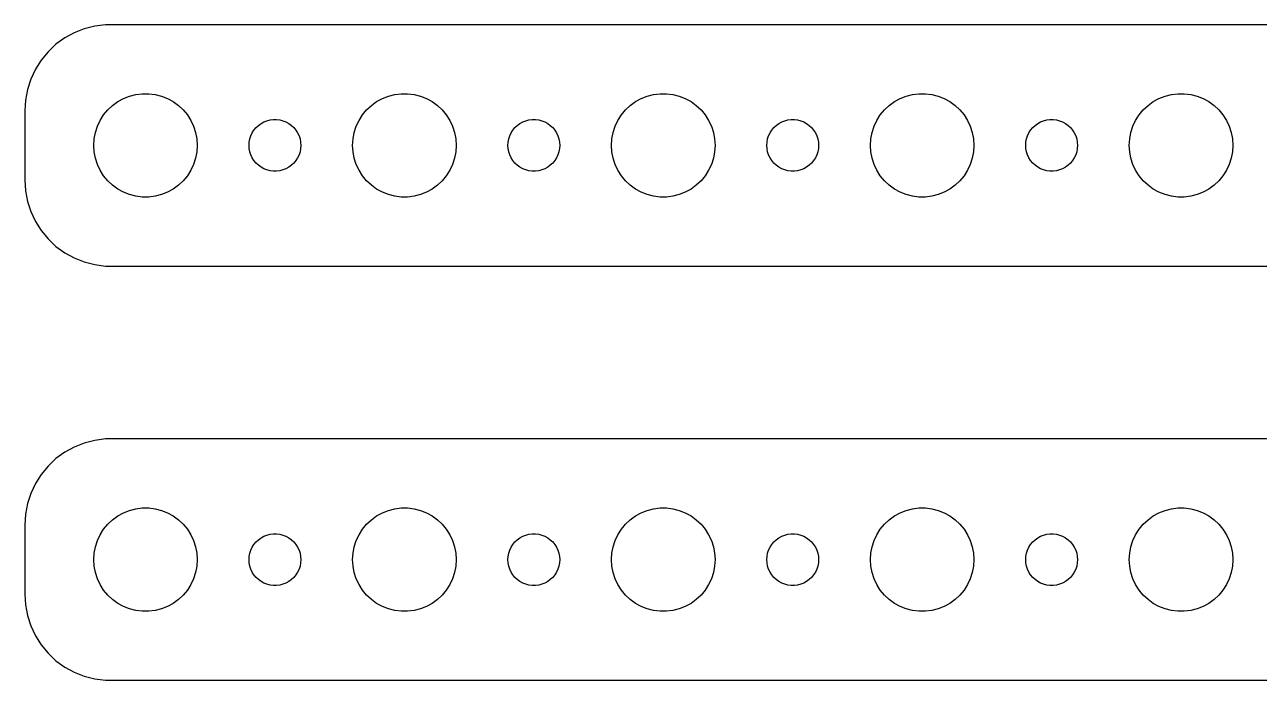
# Model space of a CAD drawing. Header units: metres. Extents: x -150 to 150, y 113 to 223.
# Drawn here: x -149.5 to -78, y 113 to 151 of the extents above; entities that cross this region are included whole.
import ezdxf

# ---------------------------------------------------------------- set-up
doc = ezdxf.new("R2010")
doc.units = ezdxf.units.M

msp = doc.modelspace()

# ---------------------------------------------------------------- linework, layer by layer
for p, q in [((-144.814, 150.99), (-145.437, 150.911)), ((144.814, 150.99), (-144.814, 150.99)), ((-146.629, 150.524), (-147.179, 150.222)), ((-146.045, 150.755), (-146.629, 150.524)), ((-145.437, 150.911), (-146.045, 150.755)), ((-147.687, 149.853), (-148.145, 149.423)), ((-147.179, 150.222), (-147.687, 149.853)), ((-148.545, 148.939), (-148.882, 148.409)), ((-148.145, 149.423), (-148.545, 148.939)), ((-148.882, 148.409), (-149.149, 147.841)), ((-149.149, 147.841), (-149.343, 147.243)), ((-149.343, 147.243), (-149.461, 146.627)), ((-144.107, 146.533), (-143.777, 146.714)), ((-143.777, 146.714), (-143.427, 146.853)), ((-143.427, 146.853), (-143.062, 146.947)), ((-143.062, 146.947), (-142.688, 146.994)), ((-142.688, 146.994), (-142.312, 146.994)), ((-142.312, 146.994), (-141.938, 146.947)), ((-141.938, 146.947), (-141.573, 146.853)), ((-141.573, 146.853), (-141.223, 146.714)), ((-141.223, 146.714), (-140.893, 146.533)), ((-129.107, 146.533), (-128.777, 146.714)), ((-128.777, 146.714), (-128.427, 146.853)), ((-128.427, 146.853), (-128.062, 146.947)), ((-128.062, 146.947), (-127.688, 146.994)), ((-127.688, 146.994), (-127.312, 146.994)), ((-127.312, 146.994), (-126.938, 146.947)), ((-126.938, 146.947), (-126.573, 146.853)), ((-126.573, 146.853), (-126.223, 146.714)), ((-126.223, 146.714), (-125.893, 146.533)), ((-114.107, 146.533), (-113.777, 146.714)), ((-113.777, 146.714), (-113.427, 146.853)), ((-113.427, 146.853), (-113.062, 146.947)), ((-113.062, 146.947), (-112.688, 146.994)), ((-112.688, 146.994), (-112.312, 146.994)), ((-112.312, 146.994), (-111.938, 146.947)), ((-111.938, 146.947), (-111.573, 146.853)), ((-111.573, 146.853), (-111.223, 146.714)), ((-111.223, 146.714), (-110.893, 146.533)), ((-99.1075, 146.533), (-98.7773, 146.714)), ((-98.7773, 146.714), (-98.427, 146.853)), ((-98.427, 146.853), (-98.0621, 146.947)), ((-98.0621, 146.947), (-97.6884, 146.994)), ((-97.6884, 146.994), (-97.3116, 146.994)), ((-97.3116, 146.994), (-96.9379, 146.947)), ((-96.9379, 146.947), (-96.573, 146.853)), ((-96.573, 146.853), (-96.2227, 146.714)), ((-96.2227, 146.714), (-95.8925, 146.533)), ((-84.1075, 146.533), (-83.7773, 146.714)), ((-83.7773, 146.714), (-83.427, 146.853)), ((-83.427, 146.853), (-83.0621, 146.947)), ((-83.0621, 146.947), (-82.6884, 146.994)), ((-82.6884, 146.994), (-82.3116, 146.994)), ((-82.3116, 146.994), (-81.9379, 146.947)), ((-81.9379, 146.947), (-81.573, 146.853)), ((-81.573, 146.853), (-81.2227, 146.714)), ((-81.2227, 146.714), (-80.8925, 146.533)), ((-149.461, 146.627), (-149.5, 146)), ((-149.5, 146), (-149.5, 142)), ((-144.927, 145.763), (-144.687, 146.054)), ((-144.687, 146.054), (-144.412, 146.312)), ((-144.412, 146.312), (-144.107, 146.533)), ((-140.893, 146.533), (-140.588, 146.312)), ((-140.588, 146.312), (-140.313, 146.054)), ((-140.313, 146.054), (-140.073, 145.763)), ((-129.927, 145.763), (-129.687, 146.054)), ((-129.687, 146.054), (-129.412, 146.312)), ((-129.412, 146.312), (-129.107, 146.533)), ((-125.893, 146.533), (-125.588, 146.312)), ((-125.588, 146.312), (-125.313, 146.054)), ((-125.313, 146.054), (-125.073, 145.763)), ((-114.927, 145.763), (-114.687, 146.054)), ((-114.687, 146.054), (-114.412, 146.312)), ((-114.412, 146.312), (-114.107, 146.533)), ((-110.893, 146.533), (-110.588, 146.312)), ((-110.588, 146.312), (-110.313, 146.054)), ((-110.313, 146.054), (-110.073, 145.763)), ((-99.927, 145.763), (-99.6869, 146.054)), ((-99.6869, 146.054), (-99.4123, 146.312)), ((-99.4123, 146.312), (-99.1075, 146.533)), ((-95.8925, 146.533), (-95.5877, 146.312)), ((-95.5877, 146.312), (-95.3131, 146.054)), ((-95.3131, 146.054), (-95.073, 145.763)), ((-84.927, 145.763), (-84.6869, 146.054)), ((-84.6869, 146.054), (-84.4123, 146.312)), ((-84.4123, 146.312), (-84.1075, 146.533)), ((-80.8925, 146.533), (-80.5877, 146.312)), ((-80.5877, 146.312), (-80.3131, 146.054)), ((-80.3131, 146.054), (-80.073, 145.763)), ((-145.289, 145.104), (-145.129, 145.445)), ((-145.129, 145.445), (-144.927, 145.763)), ((-140.073, 145.763), (-139.871, 145.445)), ((-139.871, 145.445), (-139.711, 145.104)), ((-135.956, 145.156), (-135.804, 145.266)), ((-135.804, 145.266), (-135.639, 145.357)), ((-135.639, 145.357), (-135.464, 145.427)), ((-135.464, 145.427), (-135.281, 145.473)), ((-135.281, 145.473), (-135.094, 145.497)), ((-135.094, 145.497), (-134.906, 145.497)), ((-134.906, 145.497), (-134.719, 145.473)), ((-134.719, 145.473), (-134.536, 145.427)), ((-134.536, 145.427), (-134.361, 145.357)), ((-134.361, 145.357), (-134.196, 145.266)), ((-134.196, 145.266), (-134.044, 145.156)), ((-130.289, 145.104), (-130.129, 145.445)), ((-130.129, 145.445), (-129.927, 145.763)), ((-125.073, 145.763), (-124.871, 145.445)), ((-124.871, 145.445), (-124.711, 145.104)), ((-120.956, 145.156), (-120.804, 145.266)), ((-120.804, 145.266), (-120.639, 145.357)), ((-120.639, 145.357), (-120.464, 145.427)), ((-120.464, 145.427), (-120.281, 145.473)), ((-120.281, 145.473), (-120.094, 145.497)), ((-120.094, 145.497), (-119.906, 145.497)), ((-119.906, 145.497), (-119.719, 145.473)), ((-119.719, 145.473), (-119.536, 145.427)), ((-119.536, 145.427), (-119.361, 145.357)), ((-119.361, 145.357), (-119.196, 145.266)), ((-119.196, 145.266), (-119.044, 145.156)), ((-115.289, 145.104), (-115.129, 145.445)), ((-115.129, 145.445), (-114.927, 145.763)), ((-110.073, 145.763), (-109.871, 145.445)), ((-109.871, 145.445), (-109.711, 145.104)), ((-105.956, 145.156), (-105.804, 145.266)), ((-105.804, 145.266), (-105.639, 145.357)), ((-105.639, 145.357), (-105.464, 145.427)), ((-105.464, 145.427), (-105.281, 145.473)), ((-105.281, 145.473), (-105.094, 145.497)), ((-105.094, 145.497), (-104.906, 145.497)), ((-104.906, 145.497), (-104.719, 145.473)), ((-104.719, 145.473), (-104.536, 145.427)), ((-104.536, 145.427), (-104.361, 145.357)), ((-104.361, 145.357), (-104.196, 145.266)), ((-104.196, 145.266), (-104.044, 145.156)), ((-100.289, 145.104), (-100.129, 145.445)), ((-100.129, 145.445), (-99.927, 145.763)), ((-95.073, 145.763), (-94.8711, 145.445)), ((-94.8711, 145.445), (-94.7107, 145.104)), ((-90.9561, 145.156), (-90.8037, 145.266)), ((-90.8037, 145.266), (-90.6387, 145.357)), ((-90.6387, 145.357), (-90.4635, 145.427)), ((-90.4635, 145.427), (-90.2811, 145.473)), ((-90.2811, 145.473), (-90.0942, 145.497)), ((-90.0942, 145.497), (-89.9058, 145.497)), ((-89.9058, 145.497), (-89.7189, 145.473)), ((-89.7189, 145.473), (-89.5365, 145.427)), ((-89.5365, 145.427), (-89.3613, 145.357)), ((-89.3613, 145.357), (-89.1963, 145.266)), ((-89.1963, 145.266), (-89.0439, 145.156)), ((-85.2893, 145.104), (-85.1289, 145.445)), ((-85.1289, 145.445), (-84.927, 145.763)), ((-80.073, 145.763), (-79.8711, 145.445)), ((-79.8711, 145.445), (-79.7107, 145.104)), ((-145.476, 144.376), (-145.406, 144.746)), ((-145.406, 144.746), (-145.289, 145.104)), ((-139.711, 145.104), (-139.594, 144.746)), ((-139.594, 144.746), (-139.524, 144.376)), ((-136.453, 144.373), (-136.395, 144.552)), ((-136.395, 144.552), (-136.314, 144.723)), ((-136.314, 144.723), (-136.214, 144.882)), ((-136.214, 144.882), (-136.093, 145.027)), ((-136.093, 145.027), (-135.956, 145.156)), ((-134.044, 145.156), (-133.907, 145.027)), ((-133.907, 145.027), (-133.786, 144.882)), ((-133.786, 144.882), (-133.686, 144.723)), ((-133.686, 144.723), (-133.605, 144.552)), ((-133.605, 144.552), (-133.547, 144.373)), ((-130.476, 144.376), (-130.406, 144.746)), ((-130.406, 144.746), (-130.289, 145.104)), ((-124.711, 145.104), (-124.594, 144.746)), ((-124.594, 144.746), (-124.524, 144.376)), ((-121.453, 144.373), (-121.395, 144.552)), ((-121.395, 144.552), (-121.314, 144.723)), ((-121.314, 144.723), (-121.214, 144.882)), ((-121.214, 144.882), (-121.093, 145.027)), ((-121.093, 145.027), (-120.956, 145.156)), ((-119.044, 145.156), (-118.907, 145.027)), ((-118.907, 145.027), (-118.786, 144.882)), ((-118.786, 144.882), (-118.686, 144.723)), ((-118.686, 144.723), (-118.605, 144.552)), ((-118.605, 144.552), (-118.547, 144.373)), ((-115.476, 144.376), (-115.406, 144.746)), ((-115.406, 144.746), (-115.289, 145.104)), ((-109.711, 145.104), (-109.594, 144.746)), ((-109.594, 144.746), (-109.524, 144.376)), ((-106.453, 144.373), (-106.395, 144.552)), ((-106.395, 144.552), (-106.314, 144.723)), ((-106.314, 144.723), (-106.214, 144.882)), ((-106.214, 144.882), (-106.093, 145.027)), ((-106.093, 145.027), (-105.956, 145.156)), ((-104.044, 145.156), (-103.907, 145.027)), ((-103.907, 145.027), (-103.786, 144.882)), ((-103.786, 144.882), (-103.686, 144.723)), ((-103.686, 144.723), (-103.605, 144.552)), ((-103.605, 144.552), (-103.547, 144.373)), ((-100.476, 144.376), (-100.406, 144.746)), ((-100.406, 144.746), (-100.289, 145.104)), ((-94.7107, 145.104), (-94.5943, 144.746)), ((-94.5943, 144.746), (-94.5237, 144.376)), ((-91.4529, 144.373), (-91.3947, 144.552)), ((-91.3947, 144.552), (-91.3145, 144.723)), ((-91.3145, 144.723), (-91.2135, 144.882)), ((-91.2135, 144.882), (-91.0934, 145.027)), ((-91.0934, 145.027), (-90.9561, 145.156)), ((-89.0439, 145.156), (-88.9065, 145.027)), ((-88.9065, 145.027), (-88.7865, 144.882)), ((-88.7865, 144.882), (-88.6855, 144.723)), ((-88.6855, 144.723), (-88.6053, 144.552)), ((-88.6053, 144.552), (-88.5471, 144.373)), ((-85.4763, 144.376), (-85.4057, 144.746)), ((-85.4057, 144.746), (-85.2893, 145.104)), ((-79.7107, 145.104), (-79.5943, 144.746)), ((-79.5943, 144.746), (-79.5237, 144.376)), ((-145.5, 144), (-145.476, 144.376)), ((-145.476, 143.624), (-145.5, 144)), ((-139.524, 144.376), (-139.5, 144)), ((-139.5, 144), (-139.524, 143.624)), ((-136.5, 144), (-136.488, 144.188)), ((-136.488, 143.812), (-136.5, 144)), ((-136.488, 144.188), (-136.453, 144.373)), ((-136.453, 143.627), (-136.488, 143.812)), ((-133.547, 144.373), (-133.512, 144.188)), ((-133.512, 143.812), (-133.547, 143.627)), ((-133.512, 144.188), (-133.5, 144)), ((-133.5, 144), (-133.512, 143.812)), ((-130.5, 144), (-130.476, 144.376)), ((-130.476, 143.624), (-130.5, 144)), ((-124.524, 144.376), (-124.5, 144)), ((-124.5, 144), (-124.524, 143.624)), ((-121.5, 144), (-121.488, 144.188)), ((-121.488, 143.812), (-121.5, 144)), ((-121.488, 144.188), (-121.453, 144.373)), ((-121.453, 143.627), (-121.488, 143.812)), ((-118.547, 144.373), (-118.512, 144.188)), ((-118.512, 143.812), (-118.547, 143.627)), ((-118.512, 144.188), (-118.5, 144)), ((-118.5, 144), (-118.512, 143.812)), ((-115.5, 144), (-115.476, 144.376)), ((-115.476, 143.624), (-115.5, 144)), ((-109.524, 144.376), (-109.5, 144)), ((-109.5, 144), (-109.524, 143.624)), ((-106.5, 144), (-106.488, 144.188)), ((-106.488, 143.812), (-106.5, 144)), ((-106.488, 144.188), (-106.453, 144.373)), ((-106.453, 143.627), (-106.488, 143.812)), ((-103.547, 144.373), (-103.512, 144.188)), ((-103.512, 143.812), (-103.547, 143.627)), ((-103.512, 144.188), (-103.5, 144)), ((-103.5, 144), (-103.512, 143.812)), ((-100.5, 144), (-100.476, 144.376)), ((-100.476, 143.624), (-100.5, 144)), ((-94.5237, 144.376), (-94.5, 144)), ((-94.5, 144), (-94.5237, 143.624)), ((-91.5, 144), (-91.4882, 144.188)), ((-91.4882, 143.812), (-91.5, 144)), ((-91.4882, 144.188), (-91.4529, 144.373)), ((-91.4529, 143.627), (-91.4882, 143.812)), ((-88.5471, 144.373), (-88.5118, 144.188)), ((-88.5118, 143.812), (-88.5471, 143.627)), ((-88.5118, 144.188), (-88.5, 144)), ((-88.5, 144), (-88.5118, 143.812)), ((-85.5, 144), (-85.4763, 144.376)), ((-85.4763, 143.624), (-85.5, 144)), ((-79.5237, 144.376), (-79.5, 144)), ((-79.5, 144), (-79.5237, 143.624)), ((-145.406, 143.254), (-145.476, 143.624)), ((-145.289, 142.896), (-145.406, 143.254)), ((-139.594, 143.254), (-139.711, 142.896)), ((-139.524, 143.624), (-139.594, 143.254)), ((-136.395, 143.448), (-136.453, 143.627)), ((-136.314, 143.277), (-136.395, 143.448)), ((-136.214, 143.118), (-136.314, 143.277)), ((-136.093, 142.973), (-136.214, 143.118)), ((-133.786, 143.118), (-133.907, 142.973)), ((-133.686, 143.277), (-133.786, 143.118)), ((-133.605, 143.448), (-133.686, 143.277)), ((-133.547, 143.627), (-133.605, 143.448)), ((-130.406, 143.254), (-130.476, 143.624)), ((-130.289, 142.896), (-130.406, 143.254)), ((-124.594, 143.254), (-124.711, 142.896)), ((-124.524, 143.624), (-124.594, 143.254)), ((-121.395, 143.448), (-121.453, 143.627)), ((-121.314, 143.277), (-121.395, 143.448)), ((-121.214, 143.118), (-121.314, 143.277)), ((-121.093, 142.973), (-121.214, 143.118)), ((-118.786, 143.118), (-118.907, 142.973)), ((-118.686, 143.277), (-118.786, 143.118)), ((-118.605, 143.448), (-118.686, 143.277)), ((-118.547, 143.627), (-118.605, 143.448)), ((-115.406, 143.254), (-115.476, 143.624)), ((-115.289, 142.896), (-115.406, 143.254)), ((-109.594, 143.254), (-109.711, 142.896)), ((-109.524, 143.624), (-109.594, 143.254)), ((-106.395, 143.448), (-106.453, 143.627)), ((-106.314, 143.277), (-106.395, 143.448)), ((-106.214, 143.118), (-106.314, 143.277)), ((-106.093, 142.973), (-106.214, 143.118)), ((-103.786, 143.118), (-103.907, 142.973)), ((-103.686, 143.277), (-103.786, 143.118)), ((-103.605, 143.448), (-103.686, 143.277)), ((-103.547, 143.627), (-103.605, 143.448)), ((-100.406, 143.254), (-100.476, 143.624)), ((-100.289, 142.896), (-100.406, 143.254)), ((-94.5943, 143.254), (-94.7107, 142.896)), ((-94.5237, 143.624), (-94.5943, 143.254)), ((-91.3947, 143.448), (-91.4529, 143.627)), ((-91.3145, 143.277), (-91.3947, 143.448)), ((-91.2135, 143.118), (-91.3145, 143.277)), ((-91.0934, 142.973), (-91.2135, 143.118)), ((-88.7865, 143.118), (-88.9065, 142.973)), ((-88.6855, 143.277), (-88.7865, 143.118)), ((-88.6053, 143.448), (-88.6855, 143.277)), ((-88.5471, 143.627), (-88.6053, 143.448)), ((-85.4057, 143.254), (-85.4763, 143.624)), ((-85.2893, 142.896), (-85.4057, 143.254)), ((-79.5943, 143.254), (-79.7107, 142.896)), ((-79.5237, 143.624), (-79.5943, 143.254)), ((-145.129, 142.555), (-145.289, 142.896)), ((-144.927, 142.237), (-145.129, 142.555)), ((-139.871, 142.555), (-140.073, 142.237)), ((-139.711, 142.896), (-139.871, 142.555)), ((-135.956, 142.844), (-136.093, 142.973)), ((-135.804, 142.734), (-135.956, 142.844)), ((-135.639, 142.643), (-135.804, 142.734)), ((-135.464, 142.573), (-135.639, 142.643)), ((-135.281, 142.527), (-135.464, 142.573)), ((-135.094, 142.503), (-135.281, 142.527)), ((-134.906, 142.503), (-135.094, 142.503)), ((-134.719, 142.527), (-134.906, 142.503)), ((-134.536, 142.573), (-134.719, 142.527)), ((-134.361, 142.643), (-134.536, 142.573)), ((-134.196, 142.734), (-134.361, 142.643)), ((-134.044, 142.844), (-134.196, 142.734)), ((-133.907, 142.973), (-134.044, 142.844)), ((-130.129, 142.555), (-130.289, 142.896)), ((-129.927, 142.237), (-130.129, 142.555)), ((-124.871, 142.555), (-125.073, 142.237)), ((-124.711, 142.896), (-124.871, 142.555)), ((-120.956, 142.844), (-121.093, 142.973)), ((-120.804, 142.734), (-120.956, 142.844)), ((-120.639, 142.643), (-120.804, 142.734)), ((-120.464, 142.573), (-120.639, 142.643)), ((-120.281, 142.527), (-120.464, 142.573)), ((-120.094, 142.503), (-120.281, 142.527)), ((-119.906, 142.503), (-120.094, 142.503)), ((-119.719, 142.527), (-119.906, 142.503)), ((-119.536, 142.573), (-119.719, 142.527)), ((-119.361, 142.643), (-119.536, 142.573)), ((-119.196, 142.734), (-119.361, 142.643)), ((-119.044, 142.844), (-119.196, 142.734)), ((-118.907, 142.973), (-119.044, 142.844)), ((-115.129, 142.555), (-115.289, 142.896)), ((-114.927, 142.237), (-115.129, 142.555)), ((-109.871, 142.555), (-110.073, 142.237)), ((-109.711, 142.896), (-109.871, 142.555)), ((-105.956, 142.844), (-106.093, 142.973)), ((-105.804, 142.734), (-105.956, 142.844)), ((-105.639, 142.643), (-105.804, 142.734)), ((-105.464, 142.573), (-105.639, 142.643)), ((-105.281, 142.527), (-105.464, 142.573)), ((-105.094, 142.503), (-105.281, 142.527)), ((-104.906, 142.503), (-105.094, 142.503)), ((-104.719, 142.527), (-104.906, 142.503)), ((-104.536, 142.573), (-104.719, 142.527)), ((-104.361, 142.643), (-104.536, 142.573)), ((-104.196, 142.734), (-104.361, 142.643)), ((-104.044, 142.844), (-104.196, 142.734)), ((-103.907, 142.973), (-104.044, 142.844)), ((-100.129, 142.555), (-100.289, 142.896)), ((-99.927, 142.237), (-100.129, 142.555)), ((-94.8711, 142.555), (-95.073, 142.237)), ((-94.7107, 142.896), (-94.8711, 142.555)), ((-90.9561, 142.844), (-91.0934, 142.973)), ((-90.8037, 142.734), (-90.9561, 142.844)), ((-90.6387, 142.643), (-90.8037, 142.734)), ((-90.4635, 142.573), (-90.6387, 142.643)), ((-90.2811, 142.527), (-90.4635, 142.573)), ((-90.0942, 142.503), (-90.2811, 142.527)), ((-89.9058, 142.503), (-90.0942, 142.503)), ((-89.7189, 142.527), (-89.9058, 142.503)), ((-89.5365, 142.573), (-89.7189, 142.527)), ((-89.3613, 142.643), (-89.5365, 142.573)), ((-89.1963, 142.734), (-89.3613, 142.643)), ((-89.0439, 142.844), (-89.1963, 142.734)), ((-88.9065, 142.973), (-89.0439, 142.844)), ((-85.1289, 142.555), (-85.2893, 142.896)), ((-84.927, 142.237), (-85.1289, 142.555)), ((-79.8711, 142.555), (-80.073, 142.237)), ((-79.7107, 142.896), (-79.8711, 142.555)), ((-149.5, 142), (-149.461, 141.373)), ((-144.687, 141.946), (-144.927, 142.237)), ((-144.412, 141.688), (-144.687, 141.946)), ((-144.107, 141.467), (-144.412, 141.688)), ((-140.588, 141.688), (-140.893, 141.467)), ((-140.313, 141.946), (-140.588, 141.688)), ((-140.073, 142.237), (-140.313, 141.946)), ((-129.687, 141.946), (-129.927, 142.237)), ((-129.412, 141.688), (-129.687, 141.946)), ((-129.107, 141.467), (-129.412, 141.688)), ((-125.588, 141.688), (-125.893, 141.467)), ((-125.313, 141.946), (-125.588, 141.688)), ((-125.073, 142.237), (-125.313, 141.946)), ((-114.687, 141.946), (-114.927, 142.237)), ((-114.412, 141.688), (-114.687, 141.946)), ((-114.107, 141.467), (-114.412, 141.688)), ((-110.588, 141.688), (-110.893, 141.467)), ((-110.313, 141.946), (-110.588, 141.688)), ((-110.073, 142.237), (-110.313, 141.946)), ((-99.6869, 141.946), (-99.927, 142.237)), ((-99.4123, 141.688), (-99.6869, 141.946)), ((-99.1075, 141.467), (-99.4123, 141.688)), ((-95.5877, 141.688), (-95.8925, 141.467)), ((-95.3131, 141.946), (-95.5877, 141.688)), ((-95.073, 142.237), (-95.3131, 141.946)), ((-84.6869, 141.946), (-84.927, 142.237)), ((-84.4123, 141.688), (-84.6869, 141.946)), ((-84.1075, 141.467), (-84.4123, 141.688)), ((-80.5877, 141.688), (-80.8925, 141.467)), ((-80.3131, 141.946), (-80.5877, 141.688)), ((-80.073, 142.237), (-80.3131, 141.946)), ((-149.461, 141.373), (-149.343, 140.757)), ((-143.777, 141.286), (-144.107, 141.467)), ((-143.427, 141.147), (-143.777, 141.286)), ((-143.062, 141.053), (-143.427, 141.147)), ((-142.688, 141.006), (-143.062, 141.053)), ((-142.312, 141.006), (-142.688, 141.006)), ((-141.938, 141.053), (-142.312, 141.006)), ((-141.573, 141.147), (-141.938, 141.053)), ((-141.223, 141.286), (-141.573, 141.147)), ((-140.893, 141.467), (-141.223, 141.286)), ((-128.777, 141.286), (-129.107, 141.467)), ((-128.427, 141.147), (-128.777, 141.286)), ((-128.062, 141.053), (-128.427, 141.147)), ((-127.688, 141.006), (-128.062, 141.053)), ((-127.312, 141.006), (-127.688, 141.006)), ((-126.938, 141.053), (-127.312, 141.006)), ((-126.573, 141.147), (-126.938, 141.053)), ((-126.223, 141.286), (-126.573, 141.147)), ((-125.893, 141.467), (-126.223, 141.286)), ((-113.777, 141.286), (-114.107, 141.467)), ((-113.427, 141.147), (-113.777, 141.286)), ((-113.062, 141.053), (-113.427, 141.147)), ((-112.688, 141.006), (-113.062, 141.053)), ((-112.312, 141.006), (-112.688, 141.006)), ((-111.938, 141.053), (-112.312, 141.006)), ((-111.573, 141.147), (-111.938, 141.053)), ((-111.223, 141.286), (-111.573, 141.147)), ((-110.893, 141.467), (-111.223, 141.286)), ((-98.7773, 141.286), (-99.1075, 141.467)), ((-98.427, 141.147), (-98.7773, 141.286)), ((-98.0621, 141.053), (-98.427, 141.147)), ((-97.6884, 141.006), (-98.0621, 141.053)), ((-97.3116, 141.006), (-97.6884, 141.006)), ((-96.9379, 141.053), (-97.3116, 141.006)), ((-96.573, 141.147), (-96.9379, 141.053)), ((-96.2227, 141.286), (-96.573, 141.147)), ((-95.8925, 141.467), (-96.2227, 141.286)), ((-83.7773, 141.286), (-84.1075, 141.467)), ((-83.427, 141.147), (-83.7773, 141.286)), ((-83.0621, 141.053), (-83.427, 141.147)), ((-82.6884, 141.006), (-83.0621, 141.053)), ((-82.3116, 141.006), (-82.6884, 141.006)), ((-81.9379, 141.053), (-82.3116, 141.006)), ((-81.573, 141.147), (-81.9379, 141.053)), ((-81.2227, 141.286), (-81.573, 141.147)), ((-80.8925, 141.467), (-81.2227, 141.286)), ((-149.343, 140.757), (-149.149, 140.159)), ((-149.149, 140.159), (-148.882, 139.591)), ((-148.882, 139.591), (-148.545, 139.061)), ((-148.545, 139.061), (-148.145, 138.577)), ((-148.145, 138.577), (-147.687, 138.147)), ((-147.687, 138.147), (-147.179, 137.778)), ((-147.179, 137.778), (-146.629, 137.476)), ((-146.629, 137.476), (-146.045, 137.245)), ((-146.045, 137.245), (-145.437, 137.089)), ((-145.437, 137.089), (-144.814, 137.01)), ((-144.814, 137.01), (144.814, 137.01)), ((-146.045, 126.755), (-146.629, 126.524)), ((-145.437, 126.911), (-146.045, 126.755)), ((-144.814, 126.99), (-145.437, 126.911)), ((144.814, 126.99), (-144.814, 126.99)), ((-147.179, 126.222), (-147.687, 125.853)), ((-146.629, 126.524), (-147.179, 126.222)), ((-148.145, 125.423), (-148.545, 124.939)), ((-147.687, 125.853), (-148.145, 125.423)), ((-148.545, 124.939), (-148.882, 124.409)), ((-149.149, 123.841), (-149.343, 123.243)), ((-148.882, 124.409), (-149.149, 123.841)), ((-149.343, 123.243), (-149.461, 122.627)), ((-149.461, 122.627), (-149.5, 122)), ((-144.412, 122.312), (-144.107, 122.533)), ((-144.107, 122.533), (-143.777, 122.714)), ((-143.777, 122.714), (-143.427, 122.853)), ((-143.427, 122.853), (-143.062, 122.947)), ((-143.062, 122.947), (-142.688, 122.994)), ((-142.688, 122.994), (-142.312, 122.994)), ((-142.312, 122.994), (-141.938, 122.947)), ((-141.938, 122.947), (-141.573, 122.853)), ((-141.573, 122.853), (-141.223, 122.714)), ((-141.223, 122.714), (-140.893, 122.533)), ((-140.893, 122.533), (-140.588, 122.312)), ((-129.412, 122.312), (-129.107, 122.533)), ((-129.107, 122.533), (-128.777, 122.714)), ((-128.777, 122.714), (-128.427, 122.853)), ((-128.427, 122.853), (-128.062, 122.947)), ((-128.062, 122.947), (-127.688, 122.994)), ((-127.688, 122.994), (-127.312, 122.994)), ((-127.312, 122.994), (-126.938, 122.947)), ((-126.938, 122.947), (-126.573, 122.853)), ((-126.573, 122.853), (-126.223, 122.714)), ((-126.223, 122.714), (-125.893, 122.533)), ((-125.893, 122.533), (-125.588, 122.312)), ((-114.412, 122.312), (-114.107, 122.533)), ((-114.107, 122.533), (-113.777, 122.714)), ((-113.777, 122.714), (-113.427, 122.853)), ((-113.427, 122.853), (-113.062, 122.947)), ((-113.062, 122.947), (-112.688, 122.994)), ((-112.688, 122.994), (-112.312, 122.994)), ((-112.312, 122.994), (-111.938, 122.947)), ((-111.938, 122.947), (-111.573, 122.853)), ((-111.573, 122.853), (-111.223, 122.714)), ((-111.223, 122.714), (-110.893, 122.533)), ((-110.893, 122.533), (-110.588, 122.312)), ((-99.4123, 122.312), (-99.1075, 122.533)), ((-99.1075, 122.533), (-98.7773, 122.714)), ((-98.7773, 122.714), (-98.427, 122.853)), ((-98.427, 122.853), (-98.0621, 122.947)), ((-98.0621, 122.947), (-97.6884, 122.994)), ((-97.6884, 122.994), (-97.3116, 122.994)), ((-97.3116, 122.994), (-96.9379, 122.947)), ((-96.9379, 122.947), (-96.573, 122.853)), ((-96.573, 122.853), (-96.2227, 122.714)), ((-96.2227, 122.714), (-95.8925, 122.533)), ((-95.8925, 122.533), (-95.5877, 122.312)), ((-84.4123, 122.312), (-84.1075, 122.533)), ((-84.1075, 122.533), (-83.7773, 122.714)), ((-83.7773, 122.714), (-83.427, 122.853)), ((-83.427, 122.853), (-83.0621, 122.947)), ((-83.0621, 122.947), (-82.6884, 122.994)), ((-82.6884, 122.994), (-82.3116, 122.994)), ((-82.3116, 122.994), (-81.9379, 122.947)), ((-81.9379, 122.947), (-81.573, 122.853)), ((-81.573, 122.853), (-81.2227, 122.714)), ((-81.2227, 122.714), (-80.8925, 122.533)), ((-80.8925, 122.533), (-80.5877, 122.312)), ((-149.5, 122), (-149.5, 118)), ((-145.129, 121.445), (-144.927, 121.763)), ((-144.927, 121.763), (-144.687, 122.054)), ((-144.687, 122.054), (-144.412, 122.312)), ((-140.588, 122.312), (-140.313, 122.054)), ((-140.313, 122.054), (-140.073, 121.763)), ((-140.073, 121.763), (-139.871, 121.445)), ((-130.129, 121.445), (-129.927, 121.763)), ((-129.927, 121.763), (-129.687, 122.054)), ((-129.687, 122.054), (-129.412, 122.312)), ((-125.588, 122.312), (-125.313, 122.054)), ((-125.313, 122.054), (-125.073, 121.763)), ((-125.073, 121.763), (-124.871, 121.445)), ((-115.129, 121.445), (-114.927, 121.763)), ((-114.927, 121.763), (-114.687, 122.054)), ((-114.687, 122.054), (-114.412, 122.312)), ((-110.588, 122.312), (-110.313, 122.054)), ((-110.313, 122.054), (-110.073, 121.763)), ((-110.073, 121.763), (-109.871, 121.445)), ((-100.129, 121.445), (-99.927, 121.763)), ((-99.927, 121.763), (-99.6869, 122.054)), ((-99.6869, 122.054), (-99.4123, 122.312)), ((-95.5877, 122.312), (-95.3131, 122.054)), ((-95.3131, 122.054), (-95.073, 121.763)), ((-95.073, 121.763), (-94.8711, 121.445)), ((-85.1289, 121.445), (-84.927, 121.763)), ((-84.927, 121.763), (-84.6869, 122.054)), ((-84.6869, 122.054), (-84.4123, 122.312)), ((-80.5877, 122.312), (-80.3131, 122.054)), ((-80.3131, 122.054), (-80.073, 121.763)), ((-80.073, 121.763), (-79.8711, 121.445)), ((-145.406, 120.746), (-145.289, 121.104)), ((-145.289, 121.104), (-145.129, 121.445)), ((-139.871, 121.445), (-139.711, 121.104)), ((-139.711, 121.104), (-139.594, 120.746)), ((-136.214, 120.882), (-136.093, 121.027)), ((-136.093, 121.027), (-135.956, 121.156)), ((-135.956, 121.156), (-135.804, 121.266)), ((-135.804, 121.266), (-135.639, 121.357)), ((-135.639, 121.357), (-135.464, 121.427)), ((-135.464, 121.427), (-135.281, 121.473)), ((-135.281, 121.473), (-135.094, 121.497)), ((-135.094, 121.497), (-134.906, 121.497)), ((-134.906, 121.497), (-134.719, 121.473)), ((-134.719, 121.473), (-134.536, 121.427)), ((-134.536, 121.427), (-134.361, 121.357)), ((-134.361, 121.357), (-134.196, 121.266)), ((-134.196, 121.266), (-134.044, 121.156)), ((-134.044, 121.156), (-133.907, 121.027)), ((-133.907, 121.027), (-133.786, 120.882)), ((-130.406, 120.746), (-130.289, 121.104)), ((-130.289, 121.104), (-130.129, 121.445)), ((-124.871, 121.445), (-124.711, 121.104)), ((-124.711, 121.104), (-124.594, 120.746)), ((-121.214, 120.882), (-121.093, 121.027)), ((-121.093, 121.027), (-120.956, 121.156)), ((-120.956, 121.156), (-120.804, 121.266)), ((-120.804, 121.266), (-120.639, 121.357)), ((-120.639, 121.357), (-120.464, 121.427)), ((-120.464, 121.427), (-120.281, 121.473)), ((-120.281, 121.473), (-120.094, 121.497)), ((-120.094, 121.497), (-119.906, 121.497)), ((-119.906, 121.497), (-119.719, 121.473)), ((-119.719, 121.473), (-119.536, 121.427)), ((-119.536, 121.427), (-119.361, 121.357)), ((-119.361, 121.357), (-119.196, 121.266)), ((-119.196, 121.266), (-119.044, 121.156)), ((-119.044, 121.156), (-118.907, 121.027)), ((-118.907, 121.027), (-118.786, 120.882)), ((-115.406, 120.746), (-115.289, 121.104)), ((-115.289, 121.104), (-115.129, 121.445)), ((-109.871, 121.445), (-109.711, 121.104)), ((-109.711, 121.104), (-109.594, 120.746)), ((-106.214, 120.882), (-106.093, 121.027)), ((-106.093, 121.027), (-105.956, 121.156)), ((-105.956, 121.156), (-105.804, 121.266)), ((-105.804, 121.266), (-105.639, 121.357)), ((-105.639, 121.357), (-105.464, 121.427)), ((-105.464, 121.427), (-105.281, 121.473)), ((-105.281, 121.473), (-105.094, 121.497)), ((-105.094, 121.497), (-104.906, 121.497)), ((-104.906, 121.497), (-104.719, 121.473)), ((-104.719, 121.473), (-104.536, 121.427)), ((-104.536, 121.427), (-104.361, 121.357)), ((-104.361, 121.357), (-104.196, 121.266)), ((-104.196, 121.266), (-104.044, 121.156)), ((-104.044, 121.156), (-103.907, 121.027)), ((-103.907, 121.027), (-103.786, 120.882)), ((-100.406, 120.746), (-100.289, 121.104)), ((-100.289, 121.104), (-100.129, 121.445)), ((-94.8711, 121.445), (-94.7107, 121.104)), ((-94.7107, 121.104), (-94.5943, 120.746)), ((-91.2135, 120.882), (-91.0934, 121.027)), ((-91.0934, 121.027), (-90.9561, 121.156)), ((-90.9561, 121.156), (-90.8037, 121.266)), ((-90.8037, 121.266), (-90.6387, 121.357)), ((-90.6387, 121.357), (-90.4635, 121.427)), ((-90.4635, 121.427), (-90.2811, 121.473)), ((-90.2811, 121.473), (-90.0942, 121.497)), ((-90.0942, 121.497), (-89.9058, 121.497)), ((-89.9058, 121.497), (-89.7189, 121.473)), ((-89.7189, 121.473), (-89.5365, 121.427)), ((-89.5365, 121.427), (-89.3613, 121.357)), ((-89.3613, 121.357), (-89.1963, 121.266)), ((-89.1963, 121.266), (-89.0439, 121.156)), ((-89.0439, 121.156), (-88.9065, 121.027)), ((-88.9065, 121.027), (-88.7865, 120.882)), ((-85.4057, 120.746), (-85.2893, 121.104)), ((-85.2893, 121.104), (-85.1289, 121.445)), ((-79.8711, 121.445), (-79.7107, 121.104)), ((-79.7107, 121.104), (-79.5943, 120.746)), ((-145.5, 120), (-145.476, 120.376)), ((-145.476, 120.376), (-145.406, 120.746)), ((-139.594, 120.746), (-139.524, 120.376)), ((-139.524, 120.376), (-139.5, 120)), ((-136.5, 120), (-136.488, 120.188)), ((-136.488, 120.188), (-136.453, 120.373)), ((-136.453, 120.373), (-136.395, 120.552)), ((-136.395, 120.552), (-136.314, 120.723)), ((-136.314, 120.723), (-136.214, 120.882)), ((-133.786, 120.882), (-133.686, 120.723)), ((-133.686, 120.723), (-133.605, 120.552)), ((-133.605, 120.552), (-133.547, 120.373)), ((-133.547, 120.373), (-133.512, 120.188)), ((-133.512, 120.188), (-133.5, 120)), ((-130.5, 120), (-130.476, 120.376)), ((-130.476, 120.376), (-130.406, 120.746)), ((-124.594, 120.746), (-124.524, 120.376)), ((-124.524, 120.376), (-124.5, 120)), ((-121.5, 120), (-121.488, 120.188)), ((-121.488, 120.188), (-121.453, 120.373)), ((-121.453, 120.373), (-121.395, 120.552)), ((-121.395, 120.552), (-121.314, 120.723)), ((-121.314, 120.723), (-121.214, 120.882)), ((-118.786, 120.882), (-118.686, 120.723)), ((-118.686, 120.723), (-118.605, 120.552)), ((-118.605, 120.552), (-118.547, 120.373)), ((-118.547, 120.373), (-118.512, 120.188)), ((-118.512, 120.188), (-118.5, 120)), ((-115.5, 120), (-115.476, 120.376)), ((-115.476, 120.376), (-115.406, 120.746)), ((-109.594, 120.746), (-109.524, 120.376)), ((-109.524, 120.376), (-109.5, 120)), ((-106.5, 120), (-106.488, 120.188)), ((-106.488, 120.188), (-106.453, 120.373)), ((-106.453, 120.373), (-106.395, 120.552)), ((-106.395, 120.552), (-106.314, 120.723)), ((-106.314, 120.723), (-106.214, 120.882)), ((-103.786, 120.882), (-103.686, 120.723)), ((-103.686, 120.723), (-103.605, 120.552)), ((-103.605, 120.552), (-103.547, 120.373)), ((-103.547, 120.373), (-103.512, 120.188)), ((-103.512, 120.188), (-103.5, 120)), ((-100.5, 120), (-100.476, 120.376)), ((-100.476, 120.376), (-100.406, 120.746)), ((-94.5943, 120.746), (-94.5237, 120.376)), ((-94.5237, 120.376), (-94.5, 120)), ((-91.5, 120), (-91.4882, 120.188)), ((-91.4882, 120.188), (-91.4529, 120.373)), ((-91.4529, 120.373), (-91.3947, 120.552)), ((-91.3947, 120.552), (-91.3145, 120.723)), ((-91.3145, 120.723), (-91.2135, 120.882)), ((-88.7865, 120.882), (-88.6855, 120.723)), ((-88.6855, 120.723), (-88.6053, 120.552)), ((-88.6053, 120.552), (-88.5471, 120.373)), ((-88.5471, 120.373), (-88.5118, 120.188)), ((-88.5118, 120.188), (-88.5, 120)), ((-85.5, 120), (-85.4763, 120.376)), ((-85.4763, 120.376), (-85.4057, 120.746)), ((-79.5943, 120.746), (-79.5237, 120.376)), ((-79.5237, 120.376), (-79.5, 120)), ((-145.476, 119.624), (-145.5, 120)), ((-145.406, 119.254), (-145.476, 119.624)), ((-139.524, 119.624), (-139.594, 119.254)), ((-139.5, 120), (-139.524, 119.624)), ((-136.488, 119.812), (-136.5, 120)), ((-136.453, 119.627), (-136.488, 119.812)), ((-136.395, 119.448), (-136.453, 119.627)), ((-133.547, 119.627), (-133.605, 119.448)), ((-133.512, 119.812), (-133.547, 119.627)), ((-133.5, 120), (-133.512, 119.812)), ((-130.476, 119.624), (-130.5, 120)), ((-130.406, 119.254), (-130.476, 119.624)), ((-124.524, 119.624), (-124.594, 119.254)), ((-124.5, 120), (-124.524, 119.624)), ((-121.488, 119.812), (-121.5, 120)), ((-121.453, 119.627), (-121.488, 119.812)), ((-121.395, 119.448), (-121.453, 119.627)), ((-118.547, 119.627), (-118.605, 119.448)), ((-118.512, 119.812), (-118.547, 119.627)), ((-118.5, 120), (-118.512, 119.812)), ((-115.476, 119.624), (-115.5, 120)), ((-115.406, 119.254), (-115.476, 119.624)), ((-109.524, 119.624), (-109.594, 119.254)), ((-109.5, 120), (-109.524, 119.624)), ((-106.488, 119.812), (-106.5, 120)), ((-106.453, 119.627), (-106.488, 119.812)), ((-106.395, 119.448), (-106.453, 119.627)), ((-103.547, 119.627), (-103.605, 119.448)), ((-103.512, 119.812), (-103.547, 119.627)), ((-103.5, 120), (-103.512, 119.812)), ((-100.476, 119.624), (-100.5, 120)), ((-100.406, 119.254), (-100.476, 119.624)), ((-94.5237, 119.624), (-94.5943, 119.254)), ((-94.5, 120), (-94.5237, 119.624)), ((-91.4882, 119.812), (-91.5, 120)), ((-91.4529, 119.627), (-91.4882, 119.812)), ((-91.3947, 119.448), (-91.4529, 119.627)), ((-88.5471, 119.627), (-88.6053, 119.448)), ((-88.5118, 119.812), (-88.5471, 119.627)), ((-88.5, 120), (-88.5118, 119.812)), ((-85.4763, 119.624), (-85.5, 120)), ((-85.4057, 119.254), (-85.4763, 119.624)), ((-79.5237, 119.624), (-79.5943, 119.254)), ((-79.5, 120), (-79.5237, 119.624)), ((-145.289, 118.896), (-145.406, 119.254)), ((-145.129, 118.555), (-145.289, 118.896)), ((-139.711, 118.896), (-139.871, 118.555)), ((-139.594, 119.254), (-139.711, 118.896)), ((-136.314, 119.277), (-136.395, 119.448)), ((-136.214, 119.118), (-136.314, 119.277)), ((-136.093, 118.973), (-136.214, 119.118)), ((-135.956, 118.844), (-136.093, 118.973)), ((-135.804, 118.734), (-135.956, 118.844)), ((-134.044, 118.844), (-134.196, 118.734)), ((-133.907, 118.973), (-134.044, 118.844)), ((-133.786, 119.118), (-133.907, 118.973)), ((-133.686, 119.277), (-133.786, 119.118)), ((-133.605, 119.448), (-133.686, 119.277)), ((-130.289, 118.896), (-130.406, 119.254)), ((-130.129, 118.555), (-130.289, 118.896)), ((-124.711, 118.896), (-124.871, 118.555)), ((-124.594, 119.254), (-124.711, 118.896)), ((-121.314, 119.277), (-121.395, 119.448)), ((-121.214, 119.118), (-121.314, 119.277)), ((-121.093, 118.973), (-121.214, 119.118)), ((-120.956, 118.844), (-121.093, 118.973)), ((-120.804, 118.734), (-120.956, 118.844)), ((-119.044, 118.844), (-119.196, 118.734)), ((-118.907, 118.973), (-119.044, 118.844)), ((-118.786, 119.118), (-118.907, 118.973)), ((-118.686, 119.277), (-118.786, 119.118)), ((-118.605, 119.448), (-118.686, 119.277)), ((-115.289, 118.896), (-115.406, 119.254)), ((-115.129, 118.555), (-115.289, 118.896)), ((-109.711, 118.896), (-109.871, 118.555)), ((-109.594, 119.254), (-109.711, 118.896)), ((-106.314, 119.277), (-106.395, 119.448)), ((-106.214, 119.118), (-106.314, 119.277)), ((-106.093, 118.973), (-106.214, 119.118)), ((-105.956, 118.844), (-106.093, 118.973)), ((-105.804, 118.734), (-105.956, 118.844)), ((-104.044, 118.844), (-104.196, 118.734)), ((-103.907, 118.973), (-104.044, 118.844)), ((-103.786, 119.118), (-103.907, 118.973)), ((-103.686, 119.277), (-103.786, 119.118)), ((-103.605, 119.448), (-103.686, 119.277)), ((-100.289, 118.896), (-100.406, 119.254)), ((-100.129, 118.555), (-100.289, 118.896)), ((-94.7107, 118.896), (-94.8711, 118.555)), ((-94.5943, 119.254), (-94.7107, 118.896)), ((-91.3145, 119.277), (-91.3947, 119.448)), ((-91.2135, 119.118), (-91.3145, 119.277)), ((-91.0934, 118.973), (-91.2135, 119.118)), ((-90.9561, 118.844), (-91.0934, 118.973)), ((-90.8037, 118.734), (-90.9561, 118.844)), ((-89.0439, 118.844), (-89.1963, 118.734)), ((-88.9065, 118.973), (-89.0439, 118.844)), ((-88.7865, 119.118), (-88.9065, 118.973)), ((-88.6855, 119.277), (-88.7865, 119.118)), ((-88.6053, 119.448), (-88.6855, 119.277)), ((-85.2893, 118.896), (-85.4057, 119.254)), ((-85.1289, 118.555), (-85.2893, 118.896)), ((-79.7107, 118.896), (-79.8711, 118.555)), ((-79.5943, 119.254), (-79.7107, 118.896)), ((-144.927, 118.237), (-145.129, 118.555)), ((-144.687, 117.946), (-144.927, 118.237)), ((-140.073, 118.237), (-140.313, 117.946)), ((-139.871, 118.555), (-140.073, 118.237)), ((-135.639, 118.643), (-135.804, 118.734)), ((-135.464, 118.573), (-135.639, 118.643)), ((-135.281, 118.527), (-135.464, 118.573)), ((-135.094, 118.503), (-135.281, 118.527)), ((-134.906, 118.503), (-135.094, 118.503)), ((-134.719, 118.527), (-134.906, 118.503)), ((-134.536, 118.573), (-134.719, 118.527)), ((-134.361, 118.643), (-134.536, 118.573)), ((-134.196, 118.734), (-134.361, 118.643)), ((-129.927, 118.237), (-130.129, 118.555)), ((-129.687, 117.946), (-129.927, 118.237)), ((-125.073, 118.237), (-125.313, 117.946)), ((-124.871, 118.555), (-125.073, 118.237)), ((-120.639, 118.643), (-120.804, 118.734)), ((-120.464, 118.573), (-120.639, 118.643)), ((-120.281, 118.527), (-120.464, 118.573)), ((-120.094, 118.503), (-120.281, 118.527)), ((-119.906, 118.503), (-120.094, 118.503)), ((-119.719, 118.527), (-119.906, 118.503)), ((-119.536, 118.573), (-119.719, 118.527)), ((-119.361, 118.643), (-119.536, 118.573)), ((-119.196, 118.734), (-119.361, 118.643)), ((-114.927, 118.237), (-115.129, 118.555)), ((-114.687, 117.946), (-114.927, 118.237)), ((-110.073, 118.237), (-110.313, 117.946)), ((-109.871, 118.555), (-110.073, 118.237)), ((-105.639, 118.643), (-105.804, 118.734)), ((-105.464, 118.573), (-105.639, 118.643)), ((-105.281, 118.527), (-105.464, 118.573)), ((-105.094, 118.503), (-105.281, 118.527)), ((-104.906, 118.503), (-105.094, 118.503)), ((-104.719, 118.527), (-104.906, 118.503)), ((-104.536, 118.573), (-104.719, 118.527)), ((-104.361, 118.643), (-104.536, 118.573)), ((-104.196, 118.734), (-104.361, 118.643)), ((-99.927, 118.237), (-100.129, 118.555)), ((-99.6869, 117.946), (-99.927, 118.237)), ((-95.073, 118.237), (-95.3131, 117.946)), ((-94.8711, 118.555), (-95.073, 118.237)), ((-90.6387, 118.643), (-90.8037, 118.734)), ((-90.4635, 118.573), (-90.6387, 118.643)), ((-90.2811, 118.527), (-90.4635, 118.573)), ((-90.0942, 118.503), (-90.2811, 118.527)), ((-89.9058, 118.503), (-90.0942, 118.503)), ((-89.7189, 118.527), (-89.9058, 118.503)), ((-89.5365, 118.573), (-89.7189, 118.527)), ((-89.3613, 118.643), (-89.5365, 118.573)), ((-89.1963, 118.734), (-89.3613, 118.643)), ((-84.927, 118.237), (-85.1289, 118.555)), ((-84.6869, 117.946), (-84.927, 118.237)), ((-80.073, 118.237), (-80.3131, 117.946)), ((-79.8711, 118.555), (-80.073, 118.237)), ((-149.5, 118), (-149.461, 117.373)), ((-149.461, 117.373), (-149.343, 116.757)), ((-144.412, 117.688), (-144.687, 117.946)), ((-144.107, 117.467), (-144.412, 117.688)), ((-143.777, 117.286), (-144.107, 117.467)), ((-140.893, 117.467), (-141.223, 117.286)), ((-140.588, 117.688), (-140.893, 117.467)), ((-140.313, 117.946), (-140.588, 117.688)), ((-129.412, 117.688), (-129.687, 117.946)), ((-129.107, 117.467), (-129.412, 117.688)), ((-128.777, 117.286), (-129.107, 117.467)), ((-125.893, 117.467), (-126.223, 117.286)), ((-125.588, 117.688), (-125.893, 117.467)), ((-125.313, 117.946), (-125.588, 117.688)), ((-114.412, 117.688), (-114.687, 117.946)), ((-114.107, 117.467), (-114.412, 117.688)), ((-113.777, 117.286), (-114.107, 117.467)), ((-110.893, 117.467), (-111.223, 117.286)), ((-110.588, 117.688), (-110.893, 117.467)), ((-110.313, 117.946), (-110.588, 117.688)), ((-99.4123, 117.688), (-99.6869, 117.946)), ((-99.1075, 117.467), (-99.4123, 117.688)), ((-98.7773, 117.286), (-99.1075, 117.467)), ((-95.8925, 117.467), (-96.2227, 117.286)), ((-95.5877, 117.688), (-95.8925, 117.467)), ((-95.3131, 117.946), (-95.5877, 117.688)), ((-84.4123, 117.688), (-84.6869, 117.946)), ((-84.1075, 117.467), (-84.4123, 117.688)), ((-83.7773, 117.286), (-84.1075, 117.467)), ((-80.8925, 117.467), (-81.2227, 117.286)), ((-80.5877, 117.688), (-80.8925, 117.467)), ((-80.3131, 117.946), (-80.5877, 117.688)), ((-149.343, 116.757), (-149.149, 116.159)), ((-143.427, 117.147), (-143.777, 117.286)), ((-143.062, 117.053), (-143.427, 117.147)), ((-142.688, 117.006), (-143.062, 117.053)), ((-142.312, 117.006), (-142.688, 117.006)), ((-141.938, 117.053), (-142.312, 117.006)), ((-141.573, 117.147), (-141.938, 117.053)), ((-141.223, 117.286), (-141.573, 117.147)), ((-128.427, 117.147), (-128.777, 117.286)), ((-128.062, 117.053), (-128.427, 117.147)), ((-127.688, 117.006), (-128.062, 117.053)), ((-127.312, 117.006), (-127.688, 117.006)), ((-126.938, 117.053), (-127.312, 117.006)), ((-126.573, 117.147), (-126.938, 117.053)), ((-126.223, 117.286), (-126.573, 117.147)), ((-113.427, 117.147), (-113.777, 117.286)), ((-113.062, 117.053), (-113.427, 117.147)), ((-112.688, 117.006), (-113.062, 117.053)), ((-112.312, 117.006), (-112.688, 117.006)), ((-111.938, 117.053), (-112.312, 117.006)), ((-111.573, 117.147), (-111.938, 117.053)), ((-111.223, 117.286), (-111.573, 117.147)), ((-98.427, 117.147), (-98.7773, 117.286)), ((-98.0621, 117.053), (-98.427, 117.147)), ((-97.6884, 117.006), (-98.0621, 117.053)), ((-97.3116, 117.006), (-97.6884, 117.006)), ((-96.9379, 117.053), (-97.3116, 117.006)), ((-96.573, 117.147), (-96.9379, 117.053)), ((-96.2227, 117.286), (-96.573, 117.147)), ((-83.427, 117.147), (-83.7773, 117.286)), ((-83.0621, 117.053), (-83.427, 117.147)), ((-82.6884, 117.006), (-83.0621, 117.053)), ((-82.3116, 117.006), (-82.6884, 117.006)), ((-81.9379, 117.053), (-82.3116, 117.006)), ((-81.573, 117.147), (-81.9379, 117.053)), ((-81.2227, 117.286), (-81.573, 117.147)), ((-149.149, 116.159), (-148.882, 115.591)), ((-148.882, 115.591), (-148.545, 115.061)), ((-148.545, 115.061), (-148.145, 114.577)), ((-148.145, 114.577), (-147.687, 114.147)), ((-147.687, 114.147), (-147.179, 113.778)), ((-147.179, 113.778), (-146.629, 113.476)), ((-146.629, 113.476), (-146.045, 113.245)), ((-146.045, 113.245), (-145.437, 113.089)), ((-145.437, 113.089), (-144.814, 113.01)), ((-144.814, 113.01), (144.814, 113.01))]:
    msp.add_line(p, q)

doc.saveas('drawing.dxf')
